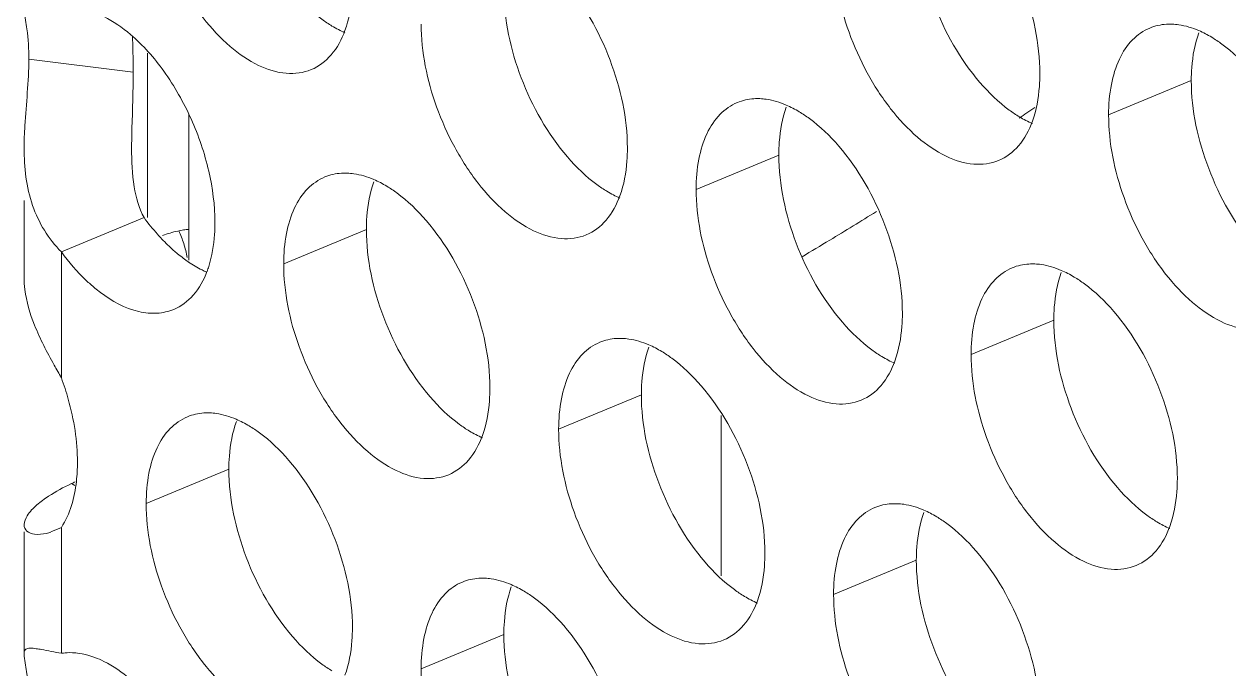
# Model space of a CAD drawing. Header units: millimetres. Extents: x 0 to 2524, y 0 to 1785.
# Drawn here: x 1789.22 to 1798.18, y 903.52 to 908.32 of the extents above; entities that cross this region are included whole.
import ezdxf

# ---------------------------------------------------------------- set-up
doc = ezdxf.new("R2010")
doc.units = ezdxf.units.MM
doc.header["$LTSCALE"] = 0.1
doc.layers.add('标注', color=251, linetype='Continuous', lineweight=9)

msp = doc.modelspace()

# ---------------------------------------------------------------- linework, layer by layer
at = {"layer": '标注'}
for p, q in [((1790.0329, 907.966), (1789.2563, 908.0621)), ((1790.1384, 908.1084), (1790.1384, 906.8838)), ((1797.9046, 907.9043), (1797.2894, 907.6486)), ((1790.4461, 906.566), (1790.4461, 907.6494)), ((1794.8361, 907.3498), (1794.2209, 907.0941)), ((1789.2212, 906.4377), (1789.2212, 907.0117)), ((1790.1136, 906.8838), (1789.4984, 906.6281)), ((1791.7675, 906.7954), (1791.1524, 906.5397)), ((1789.4984, 906.6281), (1789.4984, 905.6918)), ((1796.8817, 906.1195), (1796.2665, 905.8637)), ((1793.8132, 905.565), (1793.198, 905.3093)), ((1794.4059, 905.4098), (1794.4059, 904.2163)), ((1790.7447, 905.0106), (1790.1295, 904.7549)), ((1789.5986, 904.8908), (1789.5727, 904.9037)), ((1789.4984, 904.577), (1789.4205, 904.5454)), ((1789.4984, 904.577), (1789.4984, 903.6407)), ((1789.2212, 903.6346), (1789.2212, 904.5454)), ((1795.8589, 904.3346), (1795.2437, 904.0789)), ((1792.7904, 903.7802), (1792.1752, 903.5245))]:
    msp.add_line(p, q, dxfattribs=at)
for centre, radius, start, end in [((1778.661, 933.9127), 31.8399, 304.34454, 304.59625), ((1779.924, 931.9705), 29.523, 301.194, 301.98361), ((1791.472, 907.8795), 1.6842, 216.24369, 221.66519), ((1791.3609, 907.7824), 1.5367, 221.71232, 223.51512), ((1790.5007, 906.144), 0.6543, 98.11425, 102.08395), ((1790.4936, 906.1923), 0.6055, 94.3287, 98.10278), ((1780.1874, 931.5363), 29.015, 300.71798, 301.1931), ((1791.0543, 907.448), 1.0824, 230.33246, 235.77961), ((1789.8727, 906.7504), 0.758, 339.34278, 342.32676), ((1790.4674, 907.2282), 1.1282, 230.38894, 233.03812), ((1789.1882, 905.7494), 0.929, 294.44883, 296.47049)]:
    msp.add_arc(centre, radius, start, end, dxfattribs=at)
for points, knots in [([(1791.3572, 907.9855), (1791.2996, 907.9615), (1791.1607, 907.9436), (1790.9483, 908.0125), (1790.7382, 908.1588), (1790.5412, 908.3719), (1790.37, 908.637), (1790.1965, 909.026), (1790.1295, 909.3462), (1790.1295, 909.5549)], [0, 0, 0, 0, 0.08419, 0.180629, 0.294901, 0.426206, 0.569756, 0.71848, 1, 1, 1, 1]), ([(1796.3325, 907.8897), (1796.184, 908.0623), (1795.9586, 908.4623), (1795.8589, 908.912), (1795.8589, 909.1346)], [0, 0, 0, 0, 0.505546, 1, 1, 1, 1]), ([(1796.3044, 909.2011), (1796.4528, 909.0285), (1796.6783, 908.6285), (1796.778, 908.1788), (1796.778, 907.9562)], [0, 0, 0, 0, 0.505546, 1, 1, 1, 1]), ([(1796.4714, 907.3095), (1796.4137, 907.2856), (1796.2749, 907.2677), (1796.0625, 907.3366), (1795.8523, 907.4829), (1795.6553, 907.696), (1795.4842, 907.9611), (1795.3107, 908.35), (1795.2437, 908.6702), (1795.2437, 908.8789)], [0, 0, 0, 0, 0.08419, 0.180629, 0.294901, 0.426206, 0.569756, 0.71848, 1, 1, 1, 1]), ([(1791.6638, 908.6321), (1791.6638, 908.5998), (1791.6595, 908.4798), (1791.638, 908.3595), (1791.6081, 908.2769)], [0, 0, 0, 0, 0.269025, 1, 1, 1, 1]), ([(1793.2359, 908.6467), (1793.3843, 908.4741), (1793.6098, 908.0741), (1793.7095, 907.6243), (1793.7095, 907.4017)], [0, 0, 0, 0, 0.505546, 1, 1, 1, 1]), ([(1791.5118, 908.3099), (1791.486, 908.3255), (1791.378, 908.3982), (1791.2834, 908.4898), (1791.2183, 908.5656)], [0, 0, 0, 0, 0.231736, 1, 1, 1, 1]), ([(1793.2639, 907.3352), (1793.1155, 907.5078), (1792.8901, 907.9078), (1792.7904, 908.3576), (1792.7904, 908.5802)], [0, 0, 0, 0, 0.505546, 1, 1, 1, 1]), ([(1789.2563, 908.0621), (1789.2563, 908.1376), (1789.2508, 908.2577), (1789.2257, 908.375), (1789.222, 908.4189)], [0, 0, 0, 0, 0.631705, 1, 1, 1, 1]), ([(1789.7481, 908.4094), (1789.7706, 908.401), (1789.8657, 908.3591), (1789.9519, 908.2989), (1790.0126, 908.2472)], [0, 0, 0, 0, 0.231395, 1, 1, 1, 1]), ([(1790.0126, 908.2472), (1790.1066, 908.1673), (1790.2795, 907.9701), (1790.4756, 907.6228), (1790.6057, 907.241), (1790.6409, 906.9752), (1790.6409, 906.8473)], [0, 0, 0, 0, 0.235194, 0.49405, 0.756072, 1, 1, 1, 1]), ([(1791.6081, 908.2769), (1791.5844, 908.2112), (1791.5223, 908.0921), (1791.4137, 908.0089), (1791.3572, 907.9855)], [0, 0, 0, 0, 0.533077, 1, 1, 1, 1]), ([(1793.4029, 906.7551), (1793.3452, 906.7312), (1793.2064, 906.7132), (1792.994, 906.7821), (1792.7838, 906.9284), (1792.5868, 907.1415), (1792.4157, 907.4066), (1792.2422, 907.7956), (1792.1752, 908.1158), (1792.1752, 908.3245)], [0, 0, 0, 0, 0.08419, 0.180629, 0.294901, 0.426206, 0.569756, 0.71848, 1, 1, 1, 1]), ([(1797.2894, 907.6486), (1797.2894, 907.7242), (1797.3009, 907.8667), (1797.3583, 908.0599), (1797.4555, 908.2102), (1797.548, 908.2753), (1797.596, 908.2952)], [0, 0, 0, 0, 0.300633, 0.564844, 0.793499, 1, 1, 1, 1]), ([(1797.596, 908.2952), (1797.6348, 908.3113), (1797.6916, 908.324), (1797.7483, 908.3245), (1797.7629, 908.3239)], [0, 0, 0, 0, 0.741995, 1, 1, 1, 1]), ([(1797.7629, 908.3239), (1797.7789, 908.3232), (1797.8465, 908.3168), (1797.9123, 908.2966), (1797.9599, 908.2762)], [0, 0, 0, 0, 0.236225, 1, 1, 1, 1]), ([(1797.9046, 907.9043), (1797.9046, 907.9366), (1797.9088, 908.0566), (1797.9304, 908.1768), (1797.9602, 908.2594)], [0, 0, 0, 0, 0.269025, 1, 1, 1, 1]), ([(1790.0329, 907.966), (1790.0329, 907.989), (1790.0324, 908.0775), (1790.0298, 908.166), (1790.0273, 908.2314)], [0, 0, 0, 0, 0.260225, 1, 1, 1, 1]), ([(1798.0565, 908.2264), (1798.0823, 908.2109), (1798.1904, 908.1381), (1798.2849, 908.0465), (1798.3501, 907.9707)], [0, 0, 0, 0, 0.231736, 1, 1, 1, 1]), ([(1789.2213, 907.4014), (1789.2213, 907.4568), (1789.2299, 907.6773), (1789.2563, 907.897), (1789.2563, 908.0621)], [0, 0, 0, 0, 0.251377, 1, 1, 1, 1]), ([(1790.0212, 907.4013), (1790.0212, 907.4504), (1790.025, 907.6387), (1790.0329, 907.8269), (1790.0329, 907.966)], [0, 0, 0, 0, 0.261174, 1, 1, 1, 1]), ([(1796.626, 907.634), (1796.6002, 907.6496), (1796.4921, 907.7223), (1796.3976, 907.8139), (1796.3325, 907.8897)], [0, 0, 0, 0, 0.231736, 1, 1, 1, 1]), ([(1796.778, 907.9562), (1796.778, 907.9238), (1796.7737, 907.8039), (1796.7522, 907.6836), (1796.7223, 907.601)], [0, 0, 0, 0, 0.269025, 1, 1, 1, 1]), ([(1798.3781, 906.6593), (1798.2297, 906.8319), (1798.0042, 907.2319), (1797.9046, 907.6817), (1797.9046, 907.9043)], [0, 0, 0, 0, 0.505546, 1, 1, 1, 1]), ([(1794.2209, 907.0941), (1794.2209, 907.1697), (1794.2323, 907.3123), (1794.2898, 907.5054), (1794.3869, 907.6558), (1794.4795, 907.7208), (1794.5274, 907.7407)], [0, 0, 0, 0, 0.300633, 0.564844, 0.793499, 1, 1, 1, 1]), ([(1794.5274, 907.7407), (1794.5663, 907.7569), (1794.6231, 907.7695), (1794.6798, 907.77), (1794.6944, 907.7694)], [0, 0, 0, 0, 0.741995, 1, 1, 1, 1]), ([(1794.6944, 907.7694), (1794.7104, 907.7688), (1794.778, 907.7624), (1794.8438, 907.7421), (1794.8914, 907.7217)], [0, 0, 0, 0, 0.236225, 1, 1, 1, 1]), ([(1794.8361, 907.3498), (1794.8361, 907.3821), (1794.8403, 907.5021), (1794.8619, 907.6224), (1794.8917, 907.705)], [0, 0, 0, 0, 0.269025, 1, 1, 1, 1]), ([(1794.988, 907.672), (1795.0138, 907.6564), (1795.1219, 907.5837), (1795.2164, 907.4921), (1795.2816, 907.4163)], [0, 0, 0, 0, 0.231736, 1, 1, 1, 1]), ([(1798.5171, 906.0792), (1798.4594, 906.0553), (1798.3205, 906.0373), (1798.1082, 906.1062), (1797.898, 906.2525), (1797.701, 906.4656), (1797.5298, 906.7307), (1797.3563, 907.1197), (1797.2894, 907.4399), (1797.2894, 907.6486)], [0, 0, 0, 0, 0.08419, 0.180629, 0.294901, 0.426206, 0.569756, 0.71848, 1, 1, 1, 1]), ([(1796.7223, 907.601), (1796.6985, 907.5353), (1796.6365, 907.4162), (1796.5279, 907.333), (1796.4714, 907.3095)], [0, 0, 0, 0, 0.533077, 1, 1, 1, 1]), ([(1789.4984, 906.6281), (1789.4032, 906.7249), (1789.2506, 906.9731), (1789.2214, 907.2575), (1789.2213, 907.4014)], [0, 0, 0, 0, 0.485599, 1, 1, 1, 1]), ([(1793.7095, 907.4017), (1793.7095, 907.3694), (1793.7052, 907.2494), (1793.6837, 907.1291), (1793.6538, 907.0466)], [0, 0, 0, 0, 0.269025, 1, 1, 1, 1]), ([(1795.3096, 906.1049), (1795.1612, 906.2774), (1794.9357, 906.6775), (1794.8361, 907.1272), (1794.8361, 907.3498)], [0, 0, 0, 0, 0.505546, 1, 1, 1, 1]), ([(1795.2816, 907.4163), (1795.43, 907.2437), (1795.6554, 906.8437), (1795.7551, 906.394), (1795.7551, 906.1713)], [0, 0, 0, 0, 0.505546, 1, 1, 1, 1]), ([(1793.5575, 907.0796), (1793.5317, 907.0951), (1793.4236, 907.1678), (1793.3291, 907.2595), (1793.2639, 907.3352)], [0, 0, 0, 0, 0.231736, 1, 1, 1, 1]), ([(1791.1524, 906.5397), (1791.1524, 906.6153), (1791.1638, 906.7578), (1791.2213, 906.951), (1791.3184, 907.1014), (1791.411, 907.1664), (1791.4589, 907.1863)], [0, 0, 0, 0, 0.300633, 0.564844, 0.793499, 1, 1, 1, 1]), ([(1791.4589, 907.1863), (1791.4978, 907.2024), (1791.5546, 907.2151), (1791.6113, 907.2156), (1791.6259, 907.215)], [0, 0, 0, 0, 0.741995, 1, 1, 1, 1]), ([(1791.6259, 907.215), (1791.6419, 907.2143), (1791.7095, 907.2079), (1791.7753, 907.1877), (1791.8229, 907.1673)], [0, 0, 0, 0, 0.236225, 1, 1, 1, 1]), ([(1791.7675, 906.7954), (1791.7675, 906.8277), (1791.7718, 906.9477), (1791.7934, 907.0679), (1791.8232, 907.1505)], [0, 0, 0, 0, 0.269025, 1, 1, 1, 1]), ([(1791.9195, 907.1175), (1791.9453, 907.102), (1792.0534, 907.0293), (1792.1479, 906.9376), (1792.2131, 906.8618)], [0, 0, 0, 0, 0.231736, 1, 1, 1, 1]), ([(1795.4486, 905.5247), (1795.3909, 905.5008), (1795.252, 905.4829), (1795.0397, 905.5518), (1794.8295, 905.6981), (1794.6325, 905.9111), (1794.4613, 906.1763), (1794.2878, 906.5652), (1794.2209, 906.8854), (1794.2209, 907.0941)], [0, 0, 0, 0, 0.08419, 0.180629, 0.294901, 0.426206, 0.569756, 0.71848, 1, 1, 1, 1]), ([(1793.6538, 907.0466), (1793.63, 906.9808), (1793.5679, 906.8618), (1793.4594, 906.7785), (1793.4029, 906.7551)], [0, 0, 0, 0, 0.533077, 1, 1, 1, 1]), ([(1790.6409, 906.8473), (1790.6409, 906.8178), (1790.6374, 906.7076), (1790.6195, 906.5973), (1790.5949, 906.5203)], [0, 0, 0, 0, 0.267106, 1, 1, 1, 1]), ([(1792.2131, 906.8618), (1792.3615, 906.6893), (1792.5869, 906.2893), (1792.6866, 905.8395), (1792.6866, 905.6169)], [0, 0, 0, 0, 0.505546, 1, 1, 1, 1]), ([(1790.3633, 906.6148), (1790.3533, 906.623), (1790.3127, 906.6578), (1790.2744, 906.695), (1790.2465, 906.7243)], [0, 0, 0, 0, 0.243044, 1, 1, 1, 1]), ([(1792.2411, 905.5504), (1792.0927, 905.723), (1791.8672, 906.123), (1791.7675, 906.5728), (1791.7675, 906.7954)], [0, 0, 0, 0, 0.505546, 1, 1, 1, 1]), ([(1789.7481, 906.3591), (1789.7257, 906.3776), (1789.6342, 906.4592), (1789.5538, 906.5528), (1789.4984, 906.6281)], [0, 0, 0, 0, 0.237008, 1, 1, 1, 1]), ([(1790.5778, 906.4787), (1790.5667, 906.4836), (1790.5209, 906.5053), (1790.4773, 906.5314), (1790.4455, 906.5529)], [0, 0, 0, 0, 0.24028, 1, 1, 1, 1]), ([(1792.38, 904.9703), (1792.3224, 904.9464), (1792.1835, 904.9284), (1791.9711, 904.9973), (1791.761, 905.1436), (1791.564, 905.3567), (1791.3928, 905.6218), (1791.2193, 906.0108), (1791.1524, 906.331), (1791.1524, 906.5397)], [0, 0, 0, 0, 0.08419, 0.180629, 0.294901, 0.426206, 0.569756, 0.71848, 1, 1, 1, 1]), ([(1796.5731, 906.5104), (1796.612, 906.5265), (1796.6687, 906.5391), (1796.7255, 906.5396), (1796.7401, 906.539)], [0, 0, 0, 0, 0.741995, 1, 1, 1, 1]), ([(1796.7401, 906.539), (1796.7561, 906.5384), (1796.8237, 906.532), (1796.8895, 906.5118), (1796.9371, 906.4914)], [0, 0, 0, 0, 0.236225, 1, 1, 1, 1]), ([(1790.5819, 906.483), (1790.5579, 906.4194), (1790.4959, 906.304), (1790.3897, 906.2236), (1790.3344, 906.2006)], [0, 0, 0, 0, 0.531803, 1, 1, 1, 1]), ([(1796.2665, 905.8637), (1796.2665, 905.9394), (1796.278, 906.0819), (1796.3355, 906.275), (1796.4326, 906.4254), (1796.5251, 906.4905), (1796.5731, 906.5104)], [0, 0, 0, 0, 0.300633, 0.564844, 0.793499, 1, 1, 1, 1]), ([(1796.8817, 906.1195), (1796.8817, 906.1518), (1796.886, 906.2718), (1796.9075, 906.392), (1796.9374, 906.4746)], [0, 0, 0, 0, 0.269025, 1, 1, 1, 1]), ([(1789.2213, 906.4377), (1789.2213, 906.4082), (1789.2291, 906.2867), (1789.265, 906.1686), (1789.2991, 906.0832)], [0, 0, 0, 0, 0.242838, 1, 1, 1, 1]), ([(1797.0337, 906.4416), (1797.0595, 906.4261), (1797.1676, 906.3533), (1797.2621, 906.2617), (1797.3272, 906.1859)], [0, 0, 0, 0, 0.231736, 1, 1, 1, 1]), ([(1790.3344, 906.2006), (1790.2955, 906.1844), (1790.2082, 906.1651), (1790.0127, 906.1858), (1789.8743, 906.2626), (1789.7891, 906.3267)], [0, 0, 0, 0, 0.217094, 0.450255, 1, 1, 1, 1]), ([(1797.3272, 906.1859), (1797.4757, 906.0133), (1797.7011, 905.6133), (1797.8008, 905.1636), (1797.8008, 904.941)], [0, 0, 0, 0, 0.505546, 1, 1, 1, 1]), ([(1795.6032, 905.8492), (1795.5774, 905.8647), (1795.4693, 905.9375), (1795.3748, 906.0291), (1795.3096, 906.1049)], [0, 0, 0, 0, 0.231736, 1, 1, 1, 1]), ([(1795.7551, 906.1713), (1795.7551, 906.139), (1795.7509, 906.019), (1795.7293, 905.8988), (1795.6995, 905.8162)], [0, 0, 0, 0, 0.269025, 1, 1, 1, 1]), ([(1797.3553, 904.8745), (1797.2069, 905.0471), (1796.9814, 905.4471), (1796.8817, 905.8968), (1796.8817, 906.1195)], [0, 0, 0, 0, 0.505546, 1, 1, 1, 1]), ([(1789.2991, 906.0832), (1789.34, 905.9807), (1789.4084, 905.8505), (1789.4807, 905.7232), (1789.4984, 905.6918)], [0, 0, 0, 0, 0.753574, 1, 1, 1, 1]), ([(1793.198, 905.3093), (1793.198, 905.3849), (1793.2095, 905.5275), (1793.267, 905.7206), (1793.3641, 905.871), (1793.4566, 905.936), (1793.5046, 905.9559)], [0, 0, 0, 0, 0.300633, 0.564844, 0.793499, 1, 1, 1, 1]), ([(1793.5046, 905.9559), (1793.5435, 905.972), (1793.6002, 905.9847), (1793.657, 905.9852), (1793.6716, 905.9846)], [0, 0, 0, 0, 0.741995, 1, 1, 1, 1]), ([(1793.6716, 905.9846), (1793.6876, 905.984), (1793.7552, 905.9776), (1793.821, 905.9573), (1793.8686, 905.9369)], [0, 0, 0, 0, 0.236225, 1, 1, 1, 1]), ([(1793.8132, 905.565), (1793.8132, 905.5973), (1793.8175, 905.7173), (1793.839, 905.8376), (1793.8689, 905.9202)], [0, 0, 0, 0, 0.269025, 1, 1, 1, 1]), ([(1793.9652, 905.8871), (1793.991, 905.8716), (1794.099, 905.7989), (1794.1936, 905.7072), (1794.2587, 905.6315)], [0, 0, 0, 0, 0.231736, 1, 1, 1, 1]), ([(1797.4942, 904.2944), (1797.4366, 904.2704), (1797.2977, 904.2525), (1797.0853, 904.3214), (1796.8752, 904.4677), (1796.6782, 904.6808), (1796.507, 904.9459), (1796.3335, 905.3348), (1796.2665, 905.655), (1796.2665, 905.8637)], [0, 0, 0, 0, 0.08419, 0.180629, 0.294901, 0.426206, 0.569756, 0.71848, 1, 1, 1, 1]), ([(1795.6995, 905.8162), (1795.6757, 905.7505), (1795.6136, 905.6314), (1795.5051, 905.5482), (1795.4486, 905.5247)], [0, 0, 0, 0, 0.533077, 1, 1, 1, 1]), ([(1789.4984, 905.6918), (1789.5177, 905.6391), (1789.5833, 905.4354), (1789.6181, 905.2205), (1789.6181, 905.0624)], [0, 0, 0, 0, 0.26181, 1, 1, 1, 1]), ([(1792.5347, 905.2948), (1792.5088, 905.3103), (1792.4008, 905.383), (1792.3063, 905.4747), (1792.2411, 905.5504)], [0, 0, 0, 0, 0.231736, 1, 1, 1, 1]), ([(1792.6866, 905.6169), (1792.6866, 905.5846), (1792.6824, 905.4646), (1792.6608, 905.3443), (1792.631, 905.2617)], [0, 0, 0, 0, 0.269025, 1, 1, 1, 1]), ([(1794.2868, 904.3201), (1794.1384, 904.4926), (1793.9129, 904.8926), (1793.8132, 905.3424), (1793.8132, 905.565)], [0, 0, 0, 0, 0.505546, 1, 1, 1, 1]), ([(1794.2587, 905.6315), (1794.4071, 905.4589), (1794.6326, 905.0589), (1794.7323, 904.6091), (1794.7323, 904.3865)], [0, 0, 0, 0, 0.505546, 1, 1, 1, 1]), ([(1790.1295, 904.7549), (1790.1295, 904.8305), (1790.141, 904.973), (1790.1985, 905.1661), (1790.2956, 905.3165), (1790.3881, 905.3816), (1790.4361, 905.4015)], [0, 0, 0, 0, 0.300633, 0.564844, 0.793499, 1, 1, 1, 1]), ([(1790.4361, 905.4015), (1790.475, 905.4176), (1790.5317, 905.4302), (1790.5885, 905.4307), (1790.6031, 905.4302)], [0, 0, 0, 0, 0.741995, 1, 1, 1, 1]), ([(1790.6031, 905.4302), (1790.6191, 905.4295), (1790.6867, 905.4231), (1790.7525, 905.4029), (1790.8, 905.3825)], [0, 0, 0, 0, 0.236225, 1, 1, 1, 1]), ([(1790.7447, 905.0106), (1790.7447, 905.0429), (1790.749, 905.1629), (1790.7705, 905.2831), (1790.8004, 905.3657)], [0, 0, 0, 0, 0.269025, 1, 1, 1, 1]), ([(1790.8967, 905.3327), (1790.9225, 905.3172), (1791.0305, 905.2444), (1791.1251, 905.1528), (1791.1902, 905.077)], [0, 0, 0, 0, 0.231736, 1, 1, 1, 1]), ([(1794.4257, 903.7399), (1794.3681, 903.716), (1794.2292, 903.698), (1794.0168, 903.7669), (1793.8067, 903.9133), (1793.6097, 904.1263), (1793.4385, 904.3914), (1793.265, 904.7804), (1793.198, 905.1006), (1793.198, 905.3093)], [0, 0, 0, 0, 0.08419, 0.180629, 0.294901, 0.426206, 0.569756, 0.71848, 1, 1, 1, 1]), ([(1792.631, 905.2617), (1792.6072, 905.196), (1792.5451, 905.0769), (1792.4366, 904.9937), (1792.38, 904.9703)], [0, 0, 0, 0, 0.533077, 1, 1, 1, 1]), ([(1789.6181, 905.0624), (1789.6181, 905.0151), (1789.6097, 904.8481), (1789.5643, 904.6779), (1789.4984, 904.577)], [0, 0, 0, 0, 0.282087, 1, 1, 1, 1]), ([(1791.2183, 903.7656), (1791.0699, 903.9382), (1790.8444, 904.3382), (1790.7447, 904.7879), (1790.7447, 905.0106)], [0, 0, 0, 0, 0.505546, 1, 1, 1, 1]), ([(1791.1902, 905.077), (1791.3386, 904.9044), (1791.5641, 904.5044), (1791.6638, 904.0547), (1791.6638, 903.8321)], [0, 0, 0, 0, 0.505546, 1, 1, 1, 1]), ([(1797.8008, 904.941), (1797.8008, 904.9086), (1797.7965, 904.7887), (1797.775, 904.6684), (1797.7451, 904.5858)], [0, 0, 0, 0, 0.269025, 1, 1, 1, 1]), ([(1789.3592, 904.7792), (1789.3738, 904.79), (1789.4417, 904.8369), (1789.5146, 904.8761), (1789.5727, 904.9037)], [0, 0, 0, 0, 0.220086, 1, 1, 1, 1]), ([(1797.6489, 904.6188), (1797.623, 904.6344), (1797.515, 904.7071), (1797.4205, 904.7987), (1797.3553, 904.8745)], [0, 0, 0, 0, 0.231736, 1, 1, 1, 1]), ([(1789.2213, 904.5983), (1789.2215, 904.6217), (1789.2472, 904.6791), (1789.289, 904.7212), (1789.316, 904.7447)], [0, 0, 0, 0, 0.395219, 1, 1, 1, 1]), ([(1791.3572, 903.1855), (1791.2996, 903.1615), (1791.1607, 903.1436), (1790.9483, 903.2125), (1790.7382, 903.3588), (1790.5412, 903.5719), (1790.37, 903.837), (1790.1965, 904.226), (1790.1295, 904.5462), (1790.1295, 904.7549)], [0, 0, 0, 0, 0.08419, 0.180629, 0.294901, 0.426206, 0.569756, 0.71848, 1, 1, 1, 1]), ([(1795.5503, 904.7255), (1795.5892, 904.7417), (1795.6459, 904.7543), (1795.7026, 904.7548), (1795.7173, 904.7542)], [0, 0, 0, 0, 0.741995, 1, 1, 1, 1]), ([(1795.7173, 904.7542), (1795.7333, 904.7536), (1795.8008, 904.7472), (1795.8667, 904.727), (1795.9142, 904.7066)], [0, 0, 0, 0, 0.236225, 1, 1, 1, 1]), ([(1795.2437, 904.0789), (1795.2437, 904.1545), (1795.2552, 904.2971), (1795.3126, 904.4902), (1795.4098, 904.6406), (1795.5023, 904.7056), (1795.5503, 904.7255)], [0, 0, 0, 0, 0.300633, 0.564844, 0.793499, 1, 1, 1, 1]), ([(1795.8589, 904.3346), (1795.8589, 904.367), (1795.8632, 904.4869), (1795.8847, 904.6072), (1795.9146, 904.6898)], [0, 0, 0, 0, 0.269025, 1, 1, 1, 1]), ([(1796.0108, 904.6568), (1796.0367, 904.6412), (1796.1447, 904.5685), (1796.2392, 904.4769), (1796.3044, 904.4011)], [0, 0, 0, 0, 0.231736, 1, 1, 1, 1]), ([(1789.2991, 904.5277), (1789.2789, 904.5305), (1789.2395, 904.5415), (1789.2212, 904.5809), (1789.2213, 904.5983)], [0, 0, 0, 0, 0.539356, 1, 1, 1, 1]), ([(1797.7451, 904.5858), (1797.7214, 904.5201), (1797.6593, 904.401), (1797.5508, 904.3178), (1797.4942, 904.2944)], [0, 0, 0, 0, 0.533077, 1, 1, 1, 1]), ([(1789.4213, 904.5428), (1789.4104, 904.5392), (1789.3708, 904.5281), (1789.3286, 904.5235), (1789.2991, 904.5277)], [0, 0, 0, 0, 0.278012, 1, 1, 1, 1]), ([(1794.7323, 904.3865), (1794.7323, 904.3542), (1794.728, 904.2342), (1794.7065, 904.114), (1794.6766, 904.0314)], [0, 0, 0, 0, 0.269025, 1, 1, 1, 1]), ([(1796.3044, 904.4011), (1796.4528, 904.2285), (1796.6783, 903.8285), (1796.778, 903.3788), (1796.778, 903.1562)], [0, 0, 0, 0, 0.505546, 1, 1, 1, 1]), ([(1794.5803, 904.0644), (1794.5545, 904.0799), (1794.4465, 904.1526), (1794.3519, 904.2443), (1794.2868, 904.3201)], [0, 0, 0, 0, 0.231736, 1, 1, 1, 1]), ([(1796.3325, 903.0897), (1796.184, 903.2623), (1795.9586, 903.6623), (1795.8589, 904.112), (1795.8589, 904.3346)], [0, 0, 0, 0, 0.505546, 1, 1, 1, 1]), ([(1792.1752, 903.5245), (1792.1752, 903.6001), (1792.1867, 903.7427), (1792.2441, 903.9358), (1792.3413, 904.0862), (1792.4338, 904.1512), (1792.4818, 904.1711)], [0, 0, 0, 0, 0.300633, 0.564844, 0.793499, 1, 1, 1, 1]), ([(1792.4818, 904.1711), (1792.5207, 904.1872), (1792.5774, 904.1999), (1792.6341, 904.2004), (1792.6488, 904.1998)], [0, 0, 0, 0, 0.741995, 1, 1, 1, 1]), ([(1792.6488, 904.1998), (1792.6648, 904.1991), (1792.7323, 904.1927), (1792.7982, 904.1725), (1792.8457, 904.1521)], [0, 0, 0, 0, 0.236225, 1, 1, 1, 1]), ([(1792.7904, 903.7802), (1792.7904, 903.8125), (1792.7947, 903.9325), (1792.8162, 904.0528), (1792.846, 904.1353)], [0, 0, 0, 0, 0.269025, 1, 1, 1, 1]), ([(1792.9423, 904.1023), (1792.9682, 904.0868), (1793.0762, 904.0141), (1793.1707, 903.9224), (1793.2359, 903.8467)], [0, 0, 0, 0, 0.231736, 1, 1, 1, 1]), ([(1794.6766, 904.0314), (1794.6529, 903.9657), (1794.5908, 903.8466), (1794.4822, 903.7634), (1794.4257, 903.7399)], [0, 0, 0, 0, 0.533077, 1, 1, 1, 1]), ([(1796.4714, 902.5095), (1796.4137, 902.4856), (1796.2749, 902.4677), (1796.0625, 902.5366), (1795.8523, 902.6829), (1795.6553, 902.896), (1795.4842, 903.1611), (1795.3107, 903.55), (1795.2437, 903.8702), (1795.2437, 904.0789)], [0, 0, 0, 0, 0.08419, 0.180629, 0.294901, 0.426206, 0.569756, 0.71848, 1, 1, 1, 1]), ([(1793.2359, 903.8467), (1793.3843, 903.6741), (1793.6098, 903.2741), (1793.7095, 902.8243), (1793.7095, 902.6017)], [0, 0, 0, 0, 0.505546, 1, 1, 1, 1]), ([(1791.5118, 903.5099), (1791.486, 903.5255), (1791.378, 903.5982), (1791.2834, 903.6898), (1791.2183, 903.7656)], [0, 0, 0, 0, 0.231736, 1, 1, 1, 1]), ([(1791.6638, 903.8321), (1791.6638, 903.7998), (1791.6595, 903.6798), (1791.638, 903.5595), (1791.6081, 903.4769)], [0, 0, 0, 0, 0.269025, 1, 1, 1, 1]), ([(1793.2639, 902.5352), (1793.1155, 902.7078), (1792.8901, 903.1078), (1792.7904, 903.5576), (1792.7904, 903.7802)], [0, 0, 0, 0, 0.505546, 1, 1, 1, 1]), ([(1789.2213, 903.6345), (1789.2213, 903.6453), (1789.2236, 903.669), (1789.2463, 903.6768), (1789.2561, 903.678)], [0, 0, 0, 0, 0.522014, 1, 1, 1, 1]), ([(1789.2561, 903.678), (1789.2598, 903.6784), (1789.2786, 903.6794), (1789.2973, 903.6771), (1789.312, 903.6751)], [0, 0, 0, 0, 0.202313, 1, 1, 1, 1]), ([(1789.312, 903.6751), (1789.3244, 903.6733), (1789.3867, 903.6629), (1789.4486, 903.65), (1789.4984, 903.6407)], [0, 0, 0, 0, 0.19728, 1, 1, 1, 1]), ([(1789.2563, 903.2621), (1789.2563, 903.3376), (1789.2508, 903.4577), (1789.2257, 903.575), (1789.222, 903.6189)], [0, 0, 0, 0, 0.631705, 1, 1, 1, 1]), ([(1789.4984, 903.6407), (1789.518, 903.6438), (1789.6024, 903.6506), (1789.6876, 903.6322), (1789.7481, 903.6094)], [0, 0, 0, 0, 0.23435, 1, 1, 1, 1]), ([(1789.7481, 903.6094), (1789.7706, 903.601), (1789.8657, 903.5591), (1789.9519, 903.4989), (1790.0126, 903.4472)], [0, 0, 0, 0, 0.231395, 1, 1, 1, 1]), ([(1793.4029, 901.9551), (1793.3452, 901.9312), (1793.2064, 901.9132), (1792.994, 901.9821), (1792.7838, 902.1284), (1792.5868, 902.3415), (1792.4157, 902.6066), (1792.2422, 902.9956), (1792.1752, 903.3158), (1792.1752, 903.5245)], [0, 0, 0, 0, 0.08419, 0.180629, 0.294901, 0.426206, 0.569756, 0.71848, 1, 1, 1, 1])]:
    msp.add_open_spline(points, degree=3, knots=knots, dxfattribs=at)
for points in [[(1791.6084, 908.2602), (1791.5752, 908.2744), (1791.5429, 908.2913), (1791.5118, 908.3099)], [(1797.9599, 908.2762), (1797.9932, 908.2619), (1798.0255, 908.2451), (1798.0565, 908.2264)], [(1794.8914, 907.7217), (1794.9247, 907.7075), (1794.957, 907.6906), (1794.988, 907.672)], [(1796.7226, 907.5842), (1796.6893, 907.5985), (1796.6571, 907.6153), (1796.626, 907.634)], [(1790.0406, 907.1137), (1790.025, 907.2085), (1790.0213, 907.3052), (1790.0212, 907.4013)], [(1791.8229, 907.1673), (1791.8562, 907.153), (1791.8884, 907.1362), (1791.9195, 907.1175)], [(1790.1136, 906.8838), (1790.0753, 906.9545), (1790.0537, 907.0344), (1790.0406, 907.1137)], [(1793.6541, 907.0298), (1793.6208, 907.0441), (1793.5886, 907.0609), (1793.5575, 907.0796)], [(1790.3637, 906.7838), (1790.3254, 906.7756), (1790.2877, 906.7641), (1790.2511, 906.7502)], [(1790.4088, 906.6906), (1790.3985, 906.7231), (1790.3861, 906.7549), (1790.3714, 906.7856)], [(1790.4347, 906.5861), (1790.4282, 906.6214), (1790.4196, 906.6564), (1790.4088, 906.6906)], [(1796.9371, 906.4914), (1796.9704, 906.4771), (1797.0026, 906.4603), (1797.0337, 906.4416)], [(1793.8686, 905.9369), (1793.9018, 905.9226), (1793.9341, 905.9058), (1793.9652, 905.8871)], [(1795.6998, 905.7994), (1795.6665, 905.8137), (1795.6342, 905.8305), (1795.6032, 905.8492)], [(1790.8, 905.3825), (1790.8333, 905.3682), (1790.8656, 905.3514), (1790.8967, 905.3327)], [(1792.6313, 905.245), (1792.598, 905.2593), (1792.5657, 905.2761), (1792.5347, 905.2948)], [(1789.316, 904.7447), (1789.3299, 904.7568), (1789.3444, 904.7683), (1789.3592, 904.7792)], [(1795.9142, 904.7066), (1795.9475, 904.6923), (1795.9798, 904.6754), (1796.0108, 904.6568)], [(1797.7455, 904.5691), (1797.7122, 904.5833), (1797.6799, 904.6002), (1797.6489, 904.6188)], [(1792.8457, 904.1521), (1792.879, 904.1378), (1792.9113, 904.121), (1792.9423, 904.1023)], [(1794.677, 904.0146), (1794.6437, 904.0289), (1794.6114, 904.0457), (1794.5803, 904.0644)], [(1789.222, 903.6189), (1789.2216, 903.6241), (1789.2213, 903.6293), (1789.2213, 903.6345)]]:
    msp.add_open_spline(points, degree=3, dxfattribs=at)

doc.saveas('drawing.dxf')
